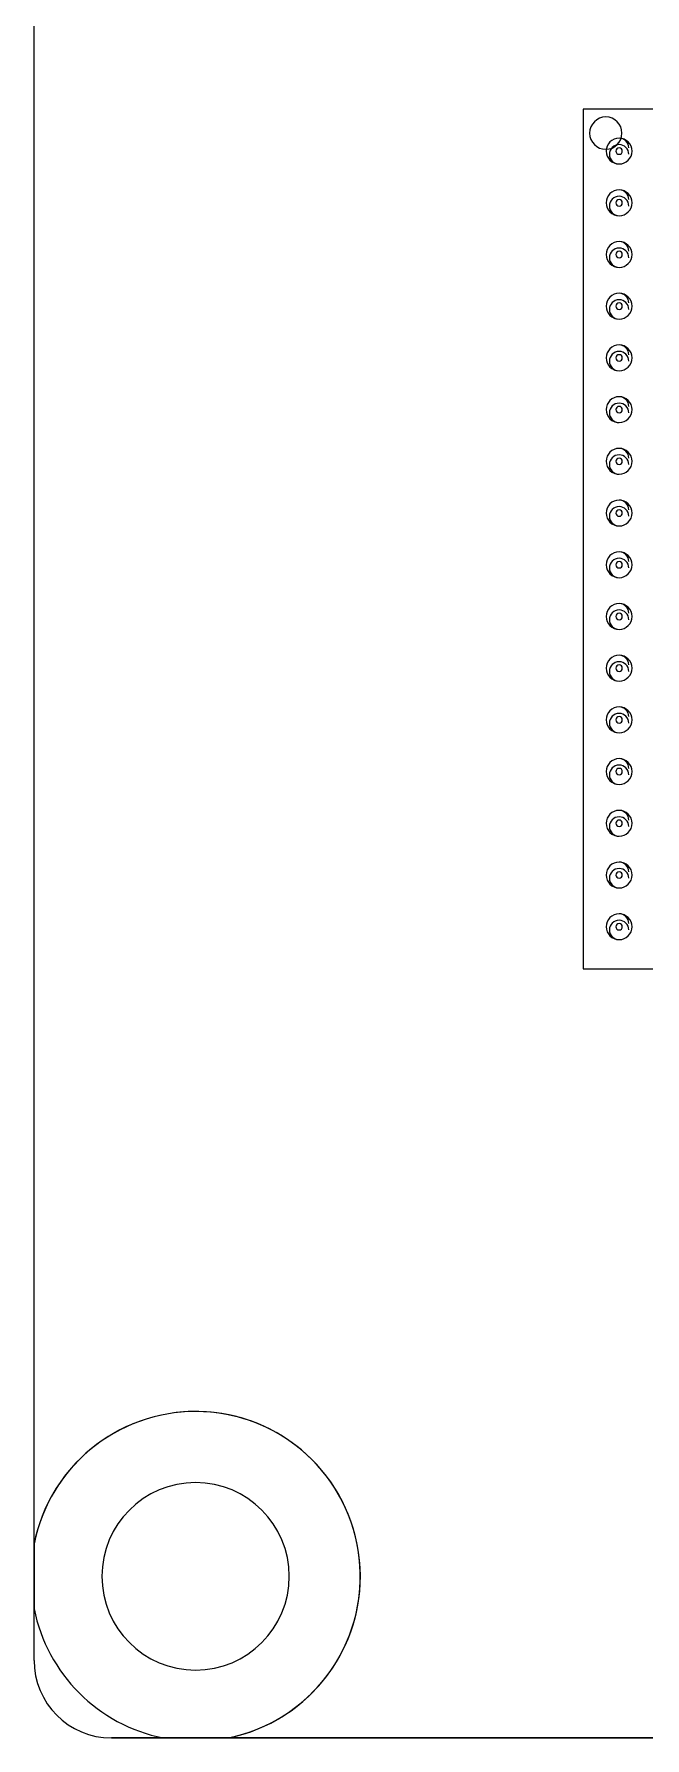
# Model space of a CAD drawing. Header units: millimetres. Extents: x -26.5 to 28.9, y -30 to 30.
# Drawn here: x -26.5 to -17.05, y -30 to -3.64 of the extents above; entities that cross this region are included whole.
import ezdxf

# ---------------------------------------------------------------- set-up
doc = ezdxf.new("R2010")
doc.units = ezdxf.units.MM
doc.layers.add('Feature', color=7, linetype='CONTINUOUS')

msp = doc.modelspace()

# ---------------------------------------------------------------- linework, layer by layer
at = {"layer": 'Feature'}
for p, q in [((-26.5, -26.9975, 1.6), (-26.5, 26.9975, 1.6)), ((-26.5, -26.9975), (-26.5, 26.9975)), ((-26.5, -26.9975, 1.6), (-26.5, 26.9975, 1.6)), ((-26.5, -26.9975), (-26.5, 26.9975)), ((-18, -4.8, 1.9), (-18, -18.1, 1.9)), ((-18, -4.8, 2.63), (-18, -18.1, 2.63)), ((-18, -4.8, 2.63), (-18, -4.8, 1.9)), ((-10.5, -4.8, 1.9), (-18, -4.8, 1.9)), ((-18, -4.8, 2.63), (-18, -4.8, 1.9)), ((-10.5, -4.8, 2.63), (-18, -4.8, 2.63)), ((-18, -4.8, 2.63), (-18, -18.1, 2.63)), ((-10.5, -4.8, 2.63), (-18, -4.8, 2.63)), ((-18, -4.8, 1.9), (-18, -18.1, 1.9)), ((-10.5, -4.8, 1.9), (-18, -4.8, 1.9)), ((-17.651, -4.92262, 2.53), (-17.651, -4.92262, 2.63)), ((-17.651, -4.92262, 2.53), (-17.651, -4.92262, 2.63)), ((-17.445, -5.25, 1.75), (-17.445, -5.25, 1.9)), ((-17.445, -5.25, 1.75), (-17.445, -5.25, 1.9)), ((-17.651, -5.42262, 2.53), (-17.651, -5.42262, 2.63)), ((-17.651, -5.42262, 2.53), (-17.651, -5.42262, 2.63)), ((-17.445, -5.65, 1.75), (-17.445, -5.65, 1.9)), ((-17.445, -5.65, 1.75), (-17.445, -5.65, 1.9)), ((-17.445, -6.05, 1.75), (-17.445, -6.05, 1.9)), ((-17.445, -6.05, 1.75), (-17.445, -6.05, 1.9)), ((-17.445, -6.45, 1.75), (-17.445, -6.45, 1.9)), ((-17.445, -6.45, 1.75), (-17.445, -6.45, 1.9)), ((-17.445, -6.85, 1.75), (-17.445, -6.85, 1.9)), ((-17.445, -6.85, 1.75), (-17.445, -6.85, 1.9)), ((-17.445, -7.25, 1.75), (-17.445, -7.25, 1.9)), ((-17.445, -7.25, 1.75), (-17.445, -7.25, 1.9)), ((-17.445, -7.65, 1.75), (-17.445, -7.65, 1.9)), ((-17.445, -7.65, 1.75), (-17.445, -7.65, 1.9)), ((-17.445, -8.05, 1.75), (-17.445, -8.05, 1.9)), ((-17.445, -8.05, 1.75), (-17.445, -8.05, 1.9)), ((-17.445, -8.45, 1.75), (-17.445, -8.45, 1.9)), ((-17.445, -8.45, 1.75), (-17.445, -8.45, 1.9)), ((-17.445, -8.85, 1.75), (-17.445, -8.85, 1.9)), ((-17.445, -8.85, 1.75), (-17.445, -8.85, 1.9)), ((-17.445, -9.25, 1.75), (-17.445, -9.25, 1.9)), ((-17.445, -9.25, 1.75), (-17.445, -9.25, 1.9)), ((-17.445, -9.65, 1.75), (-17.445, -9.65, 1.9)), ((-17.445, -9.65, 1.75), (-17.445, -9.65, 1.9)), ((-17.445, -10.05, 1.75), (-17.445, -10.05, 1.9)), ((-17.445, -10.05, 1.75), (-17.445, -10.05, 1.9)), ((-17.445, -10.45, 1.75), (-17.445, -10.45, 1.9)), ((-17.445, -10.45, 1.75), (-17.445, -10.45, 1.9)), ((-17.445, -10.85, 1.75), (-17.445, -10.85, 1.9)), ((-17.445, -10.85, 1.75), (-17.445, -10.85, 1.9)), ((-17.445, -11.25, 1.75), (-17.445, -11.25, 1.9)), ((-17.445, -11.25, 1.75), (-17.445, -11.25, 1.9)), ((-17.445, -11.65, 1.75), (-17.445, -11.65, 1.9)), ((-17.445, -11.65, 1.75), (-17.445, -11.65, 1.9)), ((-17.445, -12.05, 1.75), (-17.445, -12.05, 1.9)), ((-17.445, -12.05, 1.75), (-17.445, -12.05, 1.9)), ((-17.445, -12.45, 1.75), (-17.445, -12.45, 1.9)), ((-17.445, -12.45, 1.75), (-17.445, -12.45, 1.9)), ((-17.445, -12.85, 1.75), (-17.445, -12.85, 1.9)), ((-17.445, -12.85, 1.75), (-17.445, -12.85, 1.9)), ((-17.445, -13.25, 1.75), (-17.445, -13.25, 1.9)), ((-17.445, -13.25, 1.75), (-17.445, -13.25, 1.9)), ((-17.445, -13.65, 1.75), (-17.445, -13.65, 1.9)), ((-17.445, -13.65, 1.75), (-17.445, -13.65, 1.9)), ((-17.445, -14.05, 1.75), (-17.445, -14.05, 1.9)), ((-17.445, -14.05, 1.75), (-17.445, -14.05, 1.9)), ((-17.445, -14.45, 1.75), (-17.445, -14.45, 1.9)), ((-17.445, -14.45, 1.75), (-17.445, -14.45, 1.9)), ((-17.445, -14.85, 1.75), (-17.445, -14.85, 1.9)), ((-17.445, -14.85, 1.75), (-17.445, -14.85, 1.9)), ((-17.445, -15.25, 1.75), (-17.445, -15.25, 1.9)), ((-17.445, -15.25, 1.75), (-17.445, -15.25, 1.9)), ((-17.445, -15.65, 1.75), (-17.445, -15.65, 1.9)), ((-17.445, -15.65, 1.75), (-17.445, -15.65, 1.9)), ((-17.445, -16.05, 1.75), (-17.445, -16.05, 1.9)), ((-17.445, -16.05, 1.75), (-17.445, -16.05, 1.9)), ((-17.445, -16.45, 1.75), (-17.445, -16.45, 1.9)), ((-17.445, -16.45, 1.75), (-17.445, -16.45, 1.9)), ((-17.445, -16.85, 1.75), (-17.445, -16.85, 1.9)), ((-17.445, -16.85, 1.75), (-17.445, -16.85, 1.9)), ((-17.445, -17.25, 1.75), (-17.445, -17.25, 1.9)), ((-17.445, -17.25, 1.75), (-17.445, -17.25, 1.9)), ((-17.445, -17.65, 1.75), (-17.445, -17.65, 1.9)), ((-17.445, -17.65, 1.75), (-17.445, -17.65, 1.9)), ((-18, -18.1, 2.63), (-18, -18.1, 1.9)), ((-18, -18.1, 1.9), (-10.5, -18.1, 1.9)), ((-18, -18.1, 2.63), (-10.5, -18.1, 2.63)), ((-18, -18.1, 2.63), (-18, -18.1, 1.9)), ((-18, -18.1, 2.63), (-10.5, -18.1, 2.63)), ((-18, -18.1, 1.9), (-10.5, -18.1, 1.9)), ((-24, -24.95, 0.001), (-24, -24.95)), ((-24, -24.95, 0.001), (-24, -24.95)), ((-24, -26.05, 1.599), (-24, -26.05, 0.001)), ((-24, -26.05, 1.599), (-24, -26.05, 0.001)), ((-26.5, -26.9975, 1.599), (-26.5, -26.9975, 1.6)), ((-26.5, -26.9975, 1.599), (-26.5, -28.0025, 1.599)), ((-26.5, -28.0025, 0.001), (-26.5, -26.9975, 0.001)), ((-26.5, -26.9975), (-26.5, -26.9975, 0.001)), ((-26.5, -26.9975, 1.599), (-26.5, -28.0025, 1.599)), ((-26.5, -26.9975, 1.599), (-26.5, -26.9975, 1.6)), ((-26.5, -26.9975), (-26.5, -26.9975, 0.001)), ((-26.5, -28.0025, 0.001), (-26.5, -26.9975, 0.001)), ((-26.5, -28.8, 1.6), (-26.5, -28.0025, 1.6)), ((-26.5, -28.8), (-26.5, -28.0025)), ((-26.5, -28.0025, 1.6), (-26.5, -28.0025, 1.599)), ((-26.5, -28.0025, 0.001), (-26.5, -28.0025)), ((-26.5, -28.8), (-26.5, -28.0025)), ((-26.5, -28.8, 1.6), (-26.5, -28.0025, 1.6)), ((-26.5, -28.0025, 1.6), (-26.5, -28.0025, 1.599)), ((-26.5, -28.0025, 0.001), (-26.5, -28.0025)), ((-26.5, -28.8), (-26.5, -28.8, 1.6)), ((-26.5, -28.8), (-26.5, -28.8, 1.6)), ((-24, -28.95, 1.599), (-24, -28.95, 0.001)), ((-24, -28.95, 1.599), (-24, -28.95, 0.001)), ((-24.5025, -30, 1.6), (-25.3, -30, 1.6)), ((-24.5025, -30, 1.6), (-25.3, -30, 1.6)), ((-25.3, -30, 1.6), (-25.3, -30)), ((-25.3, -30), (-24.5025, -30)), ((-25.3, -30), (-24.5025, -30)), ((-25.3, -30, 1.6), (-25.3, -30)), ((-24.5025, -30, 1.599), (-23.4975, -30, 1.599)), ((-24.5025, -30, 1.599), (-24.5025, -30, 1.6)), ((-24.5025, -30), (-24.5025, -30, 0.001)), ((-23.4975, -30, 0.001), (-24.5025, -30, 0.001)), ((-24.5025, -30, 1.599), (-24.5025, -30, 1.6)), ((-24.5025, -30, 1.599), (-23.4975, -30, 1.599)), ((-23.4975, -30, 0.001), (-24.5025, -30, 0.001)), ((-24.5025, -30), (-24.5025, -30, 0.001)), ((-23.4975, -30, 0.001), (-23.4975, -30)), ((23.4975, -30, 1.6), (-23.4975, -30, 1.6)), ((23.4975, -30, 1.6), (-23.4975, -30, 1.6)), ((-23.4975, -30, 1.6), (-23.4975, -30, 1.599)), ((-23.4975, -30, 0.001), (-23.4975, -30)), ((-23.4975, -30), (23.4975, -30)), ((-23.4975, -30), (23.4975, -30)), ((-23.4975, -30, 1.6), (-23.4975, -30, 1.599))]:
    msp.add_line(p, q, dxfattribs=at)
for centre, radius, start, end in [((-17.651, -5.17262, 2.63), 0.25, 90, -90), ((-17.651, -5.17262, 2.53), 0.25, 90, -90), ((-17.651, -5.17262, 2.63), 0.25, 90, -90), ((-17.651, -5.17262, 2.53), 0.25, 90, -90), ((-17.651, -5.17262, 2.63), 0.25, -90, 90), ((-17.651, -5.17262, 2.63), 0.25, -90, 90), ((-17.651, -5.17262, 2.53), 0.25, -90, 90), ((-17.651, -5.17262, 2.53), 0.25, -90, 90), ((-17.445, -5.45, 1.9), 0.2, 90, -90), ((-17.445, -5.45, 1.75), 0.2, 90, -90), ((-17.445, -5.45, 1.9), 0.2, 90, -90), ((-17.445, -5.45, 1.75), 0.2, 90, -90), ((-17.445, -5.45, 1.75), 0.2, -90, 90), ((-17.445, -5.4, 1.75), 0.15, 0, 90), ((-17.445, -5.45, 1.75), 0.2, -90, 90), ((-17.445, -5.45, 1.9), 0.2, -90, 90), ((-17.445, -5.45, 1.9), 0.2, -90, 90), ((-17.445, -5.4, 1.75), 0.15, 0, 90), ((-17.445, -5.5, 1.75), 0.15, 0, -90), ((-17.445, -5.5, 1.75), 0.15, 0, -90), ((-17.445, -5.45, 1.6), 0.05, 90, -90), ((-17.445, -5.45, 1.6), 0.05, 90, -90), ((-17.445, -5.45, 1.6), 0.05, -90, 90), ((-17.445, -5.45, 1.6), 0.05, -90, 90), ((-17.445, -6.25, 1.9), 0.2, 90, -90), ((-17.445, -6.25, 1.75), 0.2, 90, -90), ((-17.445, -6.25, 1.9), 0.2, 90, -90), ((-17.445, -6.25, 1.75), 0.2, 90, -90), ((-17.445, -6.25, 1.75), 0.2, -90, 90), ((-17.445, -6.2, 1.75), 0.15, 0, 90), ((-17.445, -6.25, 1.75), 0.2, -90, 90), ((-17.445, -6.25, 1.9), 0.2, -90, 90), ((-17.445, -6.25, 1.9), 0.2, -90, 90), ((-17.445, -6.2, 1.75), 0.15, 0, 90), ((-17.445, -6.3, 1.75), 0.15, 0, -90), ((-17.445, -6.3, 1.75), 0.15, 0, -90), ((-17.445, -6.25, 1.6), 0.05, 90, -90), ((-17.445, -6.25, 1.6), 0.05, 90, -90), ((-17.445, -6.25, 1.6), 0.05, -90, 90), ((-17.445, -6.25, 1.6), 0.05, -90, 90), ((-17.445, -7.05, 1.9), 0.2, 90, -90), ((-17.445, -7.05, 1.75), 0.2, 90, -90), ((-17.445, -7.05, 1.9), 0.2, 90, -90), ((-17.445, -7.05, 1.75), 0.2, 90, -90), ((-17.445, -7.05, 1.75), 0.2, -90, 90), ((-17.445, -7, 1.75), 0.15, 0, 90), ((-17.445, -7.05, 1.75), 0.2, -90, 90), ((-17.445, -7.05, 1.9), 0.2, -90, 90), ((-17.445, -7.05, 1.9), 0.2, -90, 90), ((-17.445, -7, 1.75), 0.15, 0, 90), ((-17.445, -7.1, 1.75), 0.15, 0, -90), ((-17.445, -7.1, 1.75), 0.15, 0, -90), ((-17.445, -7.05, 1.6), 0.05, 90, -90), ((-17.445, -7.05, 1.6), 0.05, 90, -90), ((-17.445, -7.05, 1.6), 0.05, -90, 90), ((-17.445, -7.05, 1.6), 0.05, -90, 90), ((-17.445, -7.85, 1.9), 0.2, 90, -90), ((-17.445, -7.85, 1.75), 0.2, 90, -90), ((-17.445, -7.85, 1.9), 0.2, 90, -90), ((-17.445, -7.85, 1.75), 0.2, 90, -90), ((-17.445, -7.9, 1.75), 0.15, 0, -90), ((-17.445, -7.9, 1.75), 0.15, 0, -90), ((-17.445, -7.85, 1.6), 0.05, 90, -90), ((-17.445, -7.85, 1.6), 0.05, 90, -90), ((-17.445, -7.85, 1.75), 0.2, -90, 90), ((-17.445, -7.8, 1.75), 0.15, 0, 90), ((-17.445, -7.85, 1.75), 0.2, -90, 90), ((-17.445, -7.85, 1.9), 0.2, -90, 90), ((-17.445, -7.85, 1.9), 0.2, -90, 90), ((-17.445, -7.8, 1.75), 0.15, 0, 90), ((-17.445, -7.85, 1.6), 0.05, -90, 90), ((-17.445, -7.85, 1.6), 0.05, -90, 90), ((-17.445, -8.65, 1.9), 0.2, 90, -90), ((-17.445, -8.65, 1.75), 0.2, 90, -90), ((-17.445, -8.65, 1.9), 0.2, 90, -90), ((-17.445, -8.65, 1.75), 0.2, 90, -90), ((-17.445, -8.7, 1.75), 0.15, 0, -90), ((-17.445, -8.7, 1.75), 0.15, 0, -90), ((-17.445, -8.65, 1.6), 0.05, 90, -90), ((-17.445, -8.65, 1.6), 0.05, 90, -90), ((-17.445, -8.65, 1.75), 0.2, -90, 90), ((-17.445, -8.6, 1.75), 0.15, 0, 90), ((-17.445, -8.65, 1.75), 0.2, -90, 90), ((-17.445, -8.65, 1.9), 0.2, -90, 90), ((-17.445, -8.65, 1.9), 0.2, -90, 90), ((-17.445, -8.6, 1.75), 0.15, 0, 90), ((-17.445, -8.65, 1.6), 0.05, -90, 90), ((-17.445, -8.65, 1.6), 0.05, -90, 90), ((-17.445, -9.45, 1.9), 0.2, 90, -90), ((-17.445, -9.45, 1.75), 0.2, 90, -90), ((-17.445, -9.45, 1.9), 0.2, 90, -90), ((-17.445, -9.45, 1.75), 0.2, 90, -90), ((-17.445, -9.5, 1.75), 0.15, 0, -90), ((-17.445, -9.5, 1.75), 0.15, 0, -90), ((-17.445, -9.45, 1.6), 0.05, 90, -90), ((-17.445, -9.45, 1.6), 0.05, 90, -90), ((-17.445, -9.45, 1.75), 0.2, -90, 90), ((-17.445, -9.4, 1.75), 0.15, 0, 90), ((-17.445, -9.45, 1.75), 0.2, -90, 90), ((-17.445, -9.45, 1.9), 0.2, -90, 90), ((-17.445, -9.45, 1.9), 0.2, -90, 90), ((-17.445, -9.4, 1.75), 0.15, 0, 90), ((-17.445, -9.45, 1.6), 0.05, -90, 90), ((-17.445, -9.45, 1.6), 0.05, -90, 90), ((-17.445, -10.25, 1.9), 0.2, 90, -90), ((-17.445, -10.25, 1.75), 0.2, 90, -90), ((-17.445, -10.25, 1.9), 0.2, 90, -90), ((-17.445, -10.25, 1.75), 0.2, 90, -90), ((-17.445, -10.3, 1.75), 0.15, 0, -90), ((-17.445, -10.3, 1.75), 0.15, 0, -90), ((-17.445, -10.25, 1.6), 0.05, 90, -90), ((-17.445, -10.25, 1.6), 0.05, 90, -90), ((-17.445, -10.25, 1.75), 0.2, -90, 90), ((-17.445, -10.2, 1.75), 0.15, 0, 90), ((-17.445, -10.25, 1.75), 0.2, -90, 90), ((-17.445, -10.25, 1.9), 0.2, -90, 90), ((-17.445, -10.25, 1.9), 0.2, -90, 90), ((-17.445, -10.2, 1.75), 0.15, 0, 90), ((-17.445, -10.25, 1.6), 0.05, -90, 90), ((-17.445, -10.25, 1.6), 0.05, -90, 90), ((-17.445, -11.05, 1.9), 0.2, 90, -90), ((-17.445, -11.05, 1.75), 0.2, 90, -90), ((-17.445, -11.05, 1.9), 0.2, 90, -90), ((-17.445, -11.05, 1.75), 0.2, 90, -90), ((-17.445, -11.1, 1.75), 0.15, 0, -90), ((-17.445, -11.1, 1.75), 0.15, 0, -90), ((-17.445, -11.05, 1.6), 0.05, 90, -90), ((-17.445, -11.05, 1.6), 0.05, 90, -90), ((-17.445, -11.05, 1.75), 0.2, -90, 90), ((-17.445, -11, 1.75), 0.15, 0, 90), ((-17.445, -11.05, 1.75), 0.2, -90, 90), ((-17.445, -11.05, 1.9), 0.2, -90, 90), ((-17.445, -11.05, 1.9), 0.2, -90, 90), ((-17.445, -11, 1.75), 0.15, 0, 90), ((-17.445, -11.05, 1.6), 0.05, -90, 90), ((-17.445, -11.05, 1.6), 0.05, -90, 90), ((-17.445, -11.85, 1.9), 0.2, 90, -90), ((-17.445, -11.85, 1.75), 0.2, 90, -90), ((-17.445, -11.85, 1.9), 0.2, 90, -90), ((-17.445, -11.85, 1.75), 0.2, 90, -90), ((-17.445, -11.9, 1.75), 0.15, 0, -90), ((-17.445, -11.9, 1.75), 0.15, 0, -90), ((-17.445, -11.85, 1.6), 0.05, 90, -90), ((-17.445, -11.85, 1.6), 0.05, 90, -90), ((-17.445, -11.85, 1.75), 0.2, -90, 90), ((-17.445, -11.8, 1.75), 0.15, 0, 90), ((-17.445, -11.85, 1.75), 0.2, -90, 90), ((-17.445, -11.85, 1.9), 0.2, -90, 90), ((-17.445, -11.85, 1.9), 0.2, -90, 90), ((-17.445, -11.8, 1.75), 0.15, 0, 90), ((-17.445, -11.85, 1.6), 0.05, -90, 90), ((-17.445, -11.85, 1.6), 0.05, -90, 90), ((-17.445, -12.65, 1.9), 0.2, 90, -90), ((-17.445, -12.65, 1.75), 0.2, 90, -90), ((-17.445, -12.65, 1.9), 0.2, 90, -90), ((-17.445, -12.65, 1.75), 0.2, 90, -90), ((-17.445, -12.7, 1.75), 0.15, 0, -90), ((-17.445, -12.7, 1.75), 0.15, 0, -90), ((-17.445, -12.65, 1.6), 0.05, 90, -90), ((-17.445, -12.65, 1.6), 0.05, 90, -90), ((-17.445, -12.65, 1.75), 0.2, -90, 90), ((-17.445, -12.6, 1.75), 0.15, 0, 90), ((-17.445, -12.65, 1.75), 0.2, -90, 90), ((-17.445, -12.65, 1.9), 0.2, -90, 90), ((-17.445, -12.65, 1.9), 0.2, -90, 90), ((-17.445, -12.6, 1.75), 0.15, 0, 90), ((-17.445, -12.65, 1.6), 0.05, -90, 90), ((-17.445, -12.65, 1.6), 0.05, -90, 90), ((-17.445, -13.45, 1.9), 0.2, 90, -90), ((-17.445, -13.45, 1.75), 0.2, 90, -90), ((-17.445, -13.45, 1.9), 0.2, 90, -90), ((-17.445, -13.45, 1.75), 0.2, 90, -90), ((-17.445, -13.5, 1.75), 0.15, 0, -90), ((-17.445, -13.5, 1.75), 0.15, 0, -90), ((-17.445, -13.45, 1.6), 0.05, 90, -90), ((-17.445, -13.45, 1.6), 0.05, 90, -90), ((-17.445, -13.45, 1.75), 0.2, -90, 90), ((-17.445, -13.4, 1.75), 0.15, 0, 90), ((-17.445, -13.45, 1.75), 0.2, -90, 90), ((-17.445, -13.45, 1.9), 0.2, -90, 90), ((-17.445, -13.45, 1.9), 0.2, -90, 90), ((-17.445, -13.4, 1.75), 0.15, 0, 90), ((-17.445, -13.45, 1.6), 0.05, -90, 90), ((-17.445, -13.45, 1.6), 0.05, -90, 90), ((-17.445, -14.25, 1.9), 0.2, 90, -90), ((-17.445, -14.25, 1.75), 0.2, 90, -90), ((-17.445, -14.25, 1.9), 0.2, 90, -90), ((-17.445, -14.25, 1.75), 0.2, 90, -90), ((-17.445, -14.3, 1.75), 0.15, 0, -90), ((-17.445, -14.3, 1.75), 0.15, 0, -90), ((-17.445, -14.25, 1.6), 0.05, 90, -90), ((-17.445, -14.25, 1.6), 0.05, 90, -90), ((-17.445, -14.25, 1.75), 0.2, -90, 90), ((-17.445, -14.2, 1.75), 0.15, 0, 90), ((-17.445, -14.25, 1.75), 0.2, -90, 90), ((-17.445, -14.25, 1.9), 0.2, -90, 90), ((-17.445, -14.25, 1.9), 0.2, -90, 90), ((-17.445, -14.2, 1.75), 0.15, 0, 90), ((-17.445, -14.25, 1.6), 0.05, -90, 90), ((-17.445, -14.25, 1.6), 0.05, -90, 90), ((-17.445, -15.05, 1.9), 0.2, 90, -90), ((-17.445, -15.05, 1.75), 0.2, 90, -90), ((-17.445, -15.05, 1.9), 0.2, 90, -90), ((-17.445, -15.05, 1.75), 0.2, 90, -90), ((-17.445, -15.1, 1.75), 0.15, 0, -90), ((-17.445, -15.1, 1.75), 0.15, 0, -90), ((-17.445, -15.05, 1.6), 0.05, 90, -90), ((-17.445, -15.05, 1.6), 0.05, 90, -90), ((-17.445, -15.05, 1.75), 0.2, -90, 90), ((-17.445, -15, 1.75), 0.15, 0, 90), ((-17.445, -15.05, 1.75), 0.2, -90, 90), ((-17.445, -15.05, 1.9), 0.2, -90, 90), ((-17.445, -15.05, 1.9), 0.2, -90, 90), ((-17.445, -15, 1.75), 0.15, 0, 90), ((-17.445, -15.05, 1.6), 0.05, -90, 90), ((-17.445, -15.05, 1.6), 0.05, -90, 90), ((-17.445, -15.85, 1.9), 0.2, 90, -90), ((-17.445, -15.85, 1.75), 0.2, 90, -90), ((-17.445, -15.85, 1.9), 0.2, 90, -90), ((-17.445, -15.85, 1.75), 0.2, 90, -90), ((-17.445, -15.9, 1.75), 0.15, 0, -90), ((-17.445, -15.9, 1.75), 0.15, 0, -90), ((-17.445, -15.85, 1.6), 0.05, 90, -90), ((-17.445, -15.85, 1.6), 0.05, 90, -90), ((-17.445, -15.85, 1.75), 0.2, -90, 90), ((-17.445, -15.8, 1.75), 0.15, 0, 90), ((-17.445, -15.85, 1.75), 0.2, -90, 90), ((-17.445, -15.85, 1.9), 0.2, -90, 90), ((-17.445, -15.85, 1.9), 0.2, -90, 90), ((-17.445, -15.8, 1.75), 0.15, 0, 90), ((-17.445, -15.85, 1.6), 0.05, -90, 90), ((-17.445, -15.85, 1.6), 0.05, -90, 90), ((-17.445, -16.65, 1.9), 0.2, 90, -90), ((-17.445, -16.65, 1.75), 0.2, 90, -90), ((-17.445, -16.65, 1.9), 0.2, 90, -90), ((-17.445, -16.65, 1.75), 0.2, 90, -90), ((-17.445, -16.7, 1.75), 0.15, 0, -90), ((-17.445, -16.7, 1.75), 0.15, 0, -90), ((-17.445, -16.65, 1.6), 0.05, 90, -90), ((-17.445, -16.65, 1.6), 0.05, 90, -90), ((-17.445, -16.65, 1.75), 0.2, -90, 90), ((-17.445, -16.6, 1.75), 0.15, 0, 90), ((-17.445, -16.65, 1.75), 0.2, -90, 90), ((-17.445, -16.65, 1.9), 0.2, -90, 90), ((-17.445, -16.65, 1.9), 0.2, -90, 90), ((-17.445, -16.6, 1.75), 0.15, 0, 90), ((-17.445, -16.65, 1.6), 0.05, -90, 90), ((-17.445, -16.65, 1.6), 0.05, -90, 90), ((-17.445, -17.45, 1.9), 0.2, 90, -90), ((-17.445, -17.45, 1.75), 0.2, 90, -90), ((-17.445, -17.45, 1.9), 0.2, 90, -90), ((-17.445, -17.45, 1.75), 0.2, 90, -90), ((-17.445, -17.5, 1.75), 0.15, 0, -90), ((-17.445, -17.5, 1.75), 0.15, 0, -90), ((-17.445, -17.45, 1.75), 0.2, -90, 90), ((-17.445, -17.4, 1.75), 0.15, 0, 90), ((-17.445, -17.45, 1.75), 0.2, -90, 90), ((-17.445, -17.45, 1.9), 0.2, -90, 90), ((-17.445, -17.45, 1.9), 0.2, -90, 90), ((-17.445, -17.4, 1.75), 0.15, 0, 90), ((-17.445, -17.45, 1.6), 0.05, 90, -90), ((-17.445, -17.45, 1.6), 0.05, 90, -90), ((-17.445, -17.45, 1.6), 0.05, -90, 90), ((-17.445, -17.45, 1.6), 0.05, -90, 90), ((-24, -27.5, 1.6), 2.55, -78.6351, 168.635), ((-24, -27.5), 2.55, 90, 168.635), ((-24, -27.5, 1.6), 2.55, -78.6351, 168.635), ((-24, -27.5, 1.599), 2.55, -78.6351, 168.635), ((-24, -27.5, 1.599), 2.55, -78.6351, 168.635), ((-24, -27.5, 0.001), 2.55, 90, 168.635), ((-24, -27.5), 2.55, 90, 168.635), ((-24, -27.5, 0.001), 2.55, 90, 168.635), ((-24, -27.5), 2.55, -78.6351, 90), ((-24, -27.5, 0.001), 2.55, -78.6351, 90), ((-24, -27.5), 2.55, -78.6351, 90), ((-24, -27.5, 0.001), 2.55, -78.6351, 90), ((-24, -27.5, 0.001), 1.45, 90, -90), ((-24, -27.5, 1.599), 1.45, 90, -90), ((-24, -27.5, 1.599), 1.45, 90, -90), ((-24, -27.5, 0.001), 1.45, 90, -90), ((-24, -27.5, 1.599), 1.45, -90, 90), ((-24, -27.5, 0.001), 1.45, -90, 90), ((-24, -27.5, 0.001), 1.45, -90, 90), ((-24, -27.5, 1.599), 1.45, -90, 90), ((-24, -27.5, 1.6), 2.55, -168.635, -101.365), ((-24, -27.5), 2.55, -168.635, -101.365), ((-24, -27.5, 1.599), 2.55, -168.635, -101.365), ((-24, -27.5, 1.6), 2.55, -168.635, -101.365), ((-24, -27.5, 1.599), 2.55, -168.635, -101.365), ((-24, -27.5, 0.001), 2.55, -168.635, -101.365), ((-24, -27.5), 2.55, -168.635, -101.365), ((-24, -27.5, 0.001), 2.55, -168.635, -101.365), ((-25.3, -28.8, 1.6), 1.2, 180, -90), ((-25.3, -28.8), 1.2, 180, -90), ((-25.3, -28.8, 1.6), 1.2, 180, -90), ((-25.3, -28.8), 1.2, 180, -90)]:
    msp.add_arc(centre, radius, start, end, dxfattribs=at)

doc.saveas('drawing.dxf')
